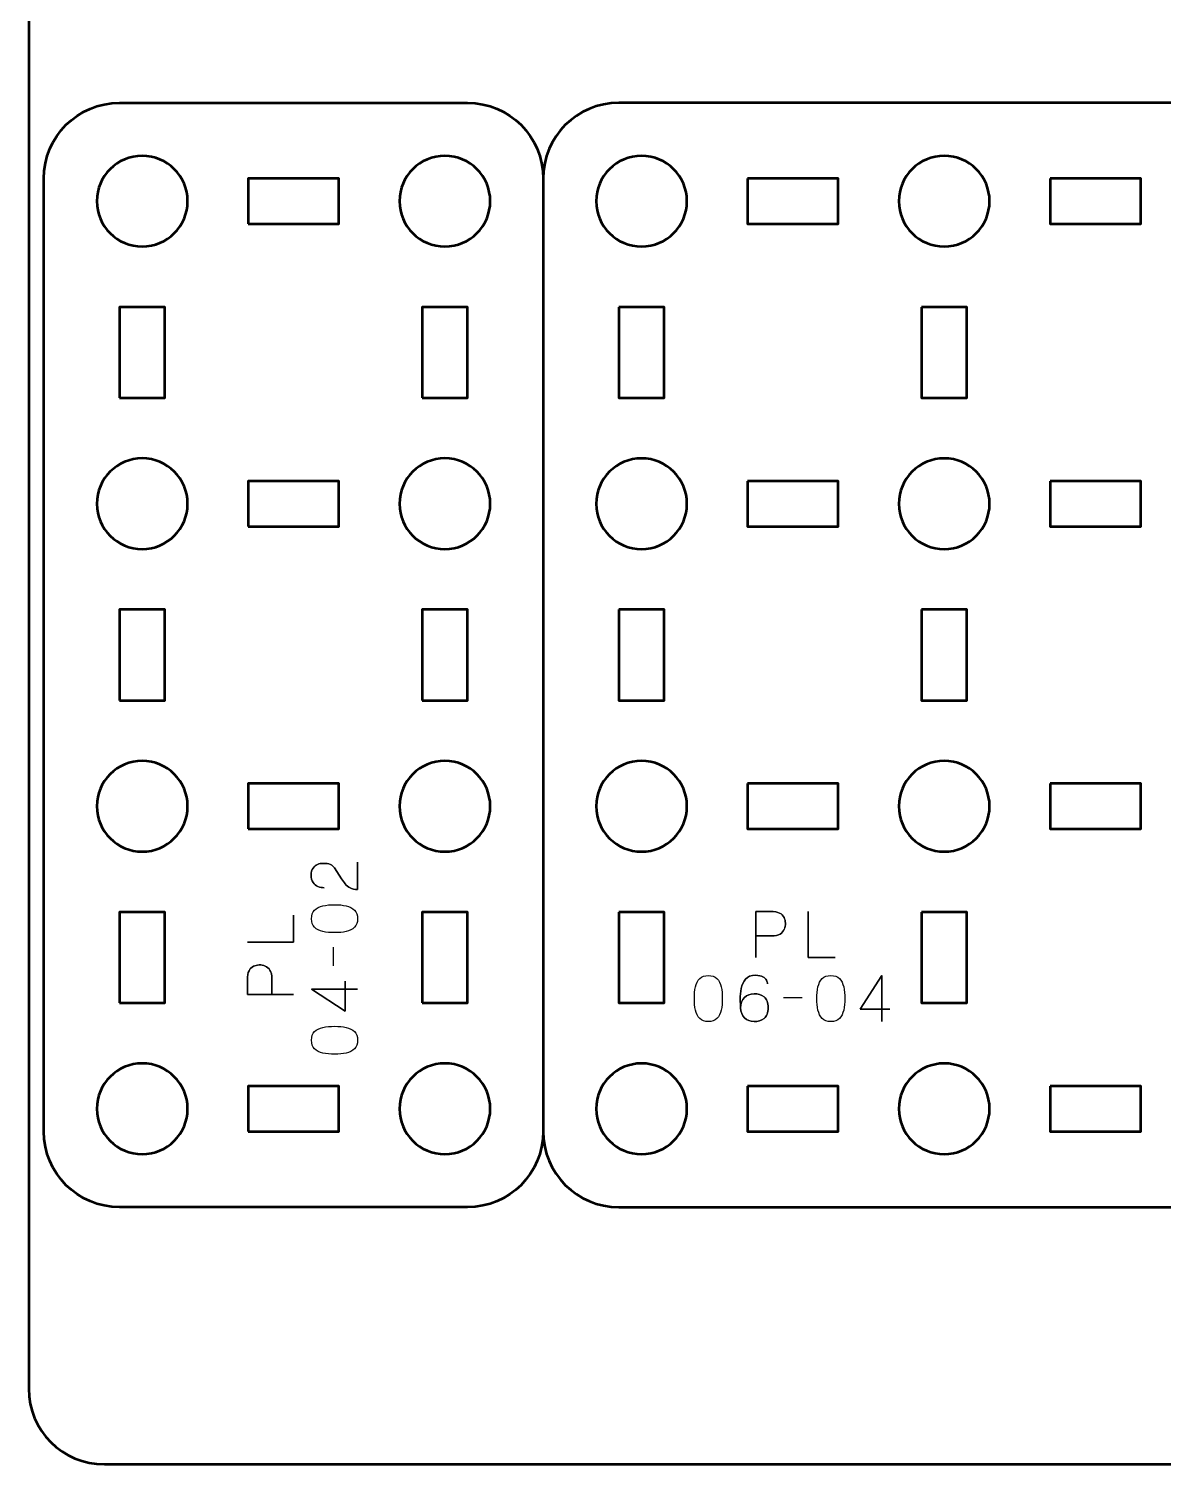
# Model space of a CAD drawing. Header units: centimetres. Extents: x -17.9 to -3.1, y -25.3 to -4.3.
# Drawn here: x -17.9 to -10.4, y -25.35 to -15.86 of the extents above; entities that cross this region are included whole.
import ezdxf

# ---------------------------------------------------------------- set-up
doc = ezdxf.new("R2010")
doc.units = ezdxf.units.CM
doc.header["$MEASUREMENT"] = 0
doc.layers.add('Layer 1', color=7, linetype='Continuous')

msp = doc.modelspace()

# ---------------------------------------------------------------- linework, layer by layer
at = {"layer": 'Layer 1', "color": 22, "lineweight": 53}
msp.add_open_spline([(-17.90003, -24.8499), (-17.90003, -24.8499), (-17.90003, -4.84994), (-17.90003, -4.84994), (-17.90003, -4.84994), (-17.90003, -4.57297), (-17.67694, -4.34998), (-17.39994, -4.34998), (-17.39994, -4.34998), (-17.39994, -4.34998), (-3.60007, -4.34998), (-3.60007, -4.34998), (-3.60007, -4.34998), (-3.32293, -4.34998), (-3.09997, -4.57297), (-3.09997, -4.84994), (-3.09997, -4.84994), (-3.09997, -4.84994), (-3.09997, -24.8499), (-3.09997, -24.8499), (-3.09997, -24.8499), (-3.09997, -25.1269), (-3.32293, -25.34999), (-3.60007, -25.34999), (-3.60007, -25.34999), (-3.60007, -25.34999), (-17.39994, -25.34999), (-17.39994, -25.34999), (-17.39994, -25.34999), (-17.67694, -25.34999), (-17.90003, -25.1269), (-17.90003, -24.8499)], degree=3, knots=[0, 0, 0, 0, 0.125, 0.125, 0.125, 0.125, 0.25, 0.25, 0.25, 0.25, 0.375, 0.375, 0.375, 0.375, 0.5, 0.5, 0.5, 0.5, 0.625, 0.625, 0.625, 0.625, 0.75, 0.75, 0.75, 0.75, 0.875, 0.875, 0.875, 0.875, 1, 1, 1, 1], dxfattribs=at)
at = {"layer": 'Layer 1', "color": 2, "lineweight": 53}
for points, knots in [([(-14.50001, -23.1499), (-14.50001, -23.4269), (-14.72296, -23.64999), (-14.99997, -23.64999), (-14.99997, -23.64999), (-14.99997, -23.64999), (-17.29989, -23.64999), (-17.29989, -23.64999), (-17.29989, -23.64999), (-17.57689, -23.64999), (-17.79999, -23.4269), (-17.79999, -23.1499), (-17.79999, -23.1499), (-17.79999, -23.1499), (-17.79999, -16.84994), (-17.79999, -16.84994), (-17.79999, -16.84994), (-17.79999, -16.57297), (-17.57689, -16.34998), (-17.29989, -16.34998), (-17.29989, -16.34998), (-17.29989, -16.34998), (-14.99997, -16.34998), (-14.99997, -16.34998), (-14.99997, -16.34998), (-14.72296, -16.34998), (-14.50001, -16.57297), (-14.50001, -16.84994)], [0, 0, 0, 0, 0.1428571, 0.1428571, 0.1428571, 0.1428571, 0.2857143, 0.2857143, 0.2857143, 0.2857143, 0.4285714, 0.4285714, 0.4285714, 0.4285714, 0.5714286, 0.5714286, 0.5714286, 0.5714286, 0.7142857, 0.7142857, 0.7142857, 0.7142857, 0.8571429, 0.8571429, 0.8571429, 0.8571429, 1, 1, 1, 1]), ([(-13.99992, -16.34999), (-13.99992, -16.34999), (-3.69995, -16.34999), (-3.69995, -16.34999), (-3.69995, -16.34999), (-3.42296, -16.34999), (-3.2, -16.57308), (-3.2, -16.85008), (-3.2, -16.85008), (-3.2, -16.85008), (-3.2, -23.15005), (-3.2, -23.15005), (-3.2, -23.15005), (-3.2, -23.42702), (-3.42296, -23.65001), (-3.69995, -23.65001), (-3.69995, -23.65001), (-3.69995, -23.65001), (-13.99992, -23.65001), (-13.99992, -23.65001), (-13.99992, -23.65001), (-14.27692, -23.65001), (-14.50002, -23.42702), (-14.50002, -23.15005), (-14.50002, -23.15005), (-14.50002, -23.15005), (-14.50002, -16.85008), (-14.50002, -16.85008), (-14.50002, -16.85008), (-14.50002, -16.57308), (-14.27692, -16.34999), (-13.99992, -16.34999)], [0, 0, 0, 0, 0.125, 0.125, 0.125, 0.125, 0.25, 0.25, 0.25, 0.25, 0.375, 0.375, 0.375, 0.375, 0.5, 0.5, 0.5, 0.5, 0.625, 0.625, 0.625, 0.625, 0.75, 0.75, 0.75, 0.75, 0.875, 0.875, 0.875, 0.875, 1, 1, 1, 1])]:
    msp.add_open_spline(points, degree=3, knots=knots, dxfattribs=at)
at = {"layer": 'Layer 1', "lineweight": 53}
for points in [[(-17.14996, -16.70001), (-16.98419, -16.70001), (-16.84996, -16.83424), (-16.84996, -17.00001), (-16.84996, -17.00001), (-16.84996, -17.16568), (-16.98419, -17.30001), (-17.14996, -17.30001), (-17.14996, -17.30001), (-17.31562, -17.30001), (-17.44996, -17.16568), (-17.44996, -17.00001), (-17.44996, -17.00001), (-17.44996, -16.83424), (-17.31562, -16.70001), (-17.14996, -16.70001)], [(-15.1499, -16.70001), (-14.98427, -16.70001), (-14.84989, -16.83424), (-14.84989, -17.00001), (-14.84989, -17.00001), (-14.84989, -17.16568), (-14.98427, -17.30001), (-15.1499, -17.30001), (-15.1499, -17.30001), (-15.31567, -17.30001), (-15.4499, -17.16568), (-15.4499, -17.00001), (-15.4499, -17.00001), (-15.4499, -16.83424), (-15.31567, -16.70001), (-15.1499, -16.70001)], [(-13.54999, -17.00002), (-13.54999, -17.16579), (-13.68422, -17.30002), (-13.84999, -17.30002), (-13.84999, -17.30002), (-14.01565, -17.30002), (-14.14999, -17.16579), (-14.14999, -17.00002), (-14.14999, -17.00002), (-14.14999, -16.83435), (-14.01565, -16.70001), (-13.84999, -16.70001), (-13.84999, -16.70001), (-13.68422, -16.70001), (-13.54999, -16.83435), (-13.54999, -17.00002)], [(-11.54991, -17.00002), (-11.54991, -17.16579), (-11.68429, -17.30002), (-11.84992, -17.30002), (-11.84992, -17.30002), (-12.01569, -17.30002), (-12.14992, -17.16579), (-12.14992, -17.00002), (-12.14992, -17.00002), (-12.14992, -16.83435), (-12.01569, -16.70001), (-11.84992, -16.70001), (-11.84992, -16.70001), (-11.68429, -16.70001), (-11.54991, -16.83435), (-11.54991, -17.00002)], [(-16.44994, -17.14994), (-16.44994, -17.14994), (-16.44994, -16.84994), (-16.44994, -16.84994), (-16.44994, -16.84994), (-16.44994, -16.84994), (-15.84995, -16.84994), (-15.84995, -16.84994), (-15.84995, -16.84994), (-15.84995, -16.84994), (-15.84995, -17.14994), (-15.84995, -17.14994), (-15.84995, -17.14994), (-15.84995, -17.14994), (-16.44994, -17.14994), (-16.44994, -17.14994)], [(-13.14997, -16.85008), (-13.14997, -16.85008), (-12.54997, -16.85008), (-12.54997, -16.85008), (-12.54997, -16.85008), (-12.54997, -16.85008), (-12.54997, -17.15009), (-12.54997, -17.15009), (-12.54997, -17.15009), (-12.54997, -17.15009), (-13.14997, -17.15009), (-13.14997, -17.15009), (-13.14997, -17.15009), (-13.14997, -17.15009), (-13.14997, -16.85008), (-13.14997, -16.85008)], [(-11.15001, -16.85008), (-11.15001, -16.85008), (-10.55001, -16.85008), (-10.55001, -16.85008), (-10.55001, -16.85008), (-10.55001, -16.85008), (-10.55001, -17.15009), (-10.55001, -17.15009), (-10.55001, -17.15009), (-10.55001, -17.15009), (-11.15001, -17.15009), (-11.15001, -17.15009), (-11.15001, -17.15009), (-11.15001, -17.15009), (-11.15001, -16.85008), (-11.15001, -16.85008)], [(-17.29989, -18.29993), (-17.29989, -18.29993), (-17.29989, -17.69992), (-17.29989, -17.69992), (-17.29989, -17.69992), (-17.29989, -17.69992), (-16.99989, -17.69992), (-16.99989, -17.69992), (-16.99989, -17.69992), (-16.99989, -17.69992), (-16.99989, -18.29993), (-16.99989, -18.29993), (-16.99989, -18.29993), (-16.99989, -18.29993), (-17.29989, -18.29993), (-17.29989, -18.29993)], [(-15.29997, -18.29993), (-15.29997, -18.29993), (-15.29997, -17.69992), (-15.29997, -17.69992), (-15.29997, -17.69992), (-15.29997, -17.69992), (-14.99997, -17.69992), (-14.99997, -17.69992), (-14.99997, -17.69992), (-14.99997, -17.69992), (-14.99997, -18.29993), (-14.99997, -18.29993), (-14.99997, -18.29993), (-14.99997, -18.29993), (-15.29997, -18.29993), (-15.29997, -18.29993)], [(-13.99992, -17.70003), (-13.99992, -17.70003), (-13.69992, -17.70003), (-13.69992, -17.70003), (-13.69992, -17.70003), (-13.69992, -17.70003), (-13.69992, -18.30004), (-13.69992, -18.30004), (-13.69992, -18.30004), (-13.69992, -18.30004), (-13.99992, -18.30004), (-13.99992, -18.30004), (-13.99992, -18.30004), (-13.99992, -18.30004), (-13.99992, -17.70003), (-13.99992, -17.70003)], [(-11.99999, -17.70003), (-11.99999, -17.70003), (-11.69999, -17.70003), (-11.69999, -17.70003), (-11.69999, -17.70003), (-11.69999, -17.70003), (-11.69999, -18.30004), (-11.69999, -18.30004), (-11.69999, -18.30004), (-11.69999, -18.30004), (-11.99999, -18.30004), (-11.99999, -18.30004), (-11.99999, -18.30004), (-11.99999, -18.30004), (-11.99999, -17.70003), (-11.99999, -17.70003)], [(-17.14996, -18.69998), (-16.98419, -18.69998), (-16.84996, -18.8343), (-16.84996, -18.99997), (-16.84996, -18.99997), (-16.84996, -19.1656), (-16.98419, -19.29997), (-17.14996, -19.29997), (-17.14996, -19.29997), (-17.31562, -19.29997), (-17.44996, -19.1656), (-17.44996, -18.99997), (-17.44996, -18.99997), (-17.44996, -18.8343), (-17.31562, -18.69998), (-17.14996, -18.69998)], [(-15.1499, -18.69998), (-14.98427, -18.69998), (-14.84989, -18.8343), (-14.84989, -18.99997), (-14.84989, -18.99997), (-14.84989, -19.1656), (-14.98427, -19.29997), (-15.1499, -19.29997), (-15.1499, -19.29997), (-15.31567, -19.29997), (-15.4499, -19.1656), (-15.4499, -18.99997), (-15.4499, -18.99997), (-15.4499, -18.8343), (-15.31567, -18.69998), (-15.1499, -18.69998)], [(-13.54999, -19.00009), (-13.54999, -19.16572), (-13.68422, -19.30009), (-13.84999, -19.30009), (-13.84999, -19.30009), (-14.01565, -19.30009), (-14.14999, -19.16572), (-14.14999, -19.00009), (-14.14999, -19.00009), (-14.14999, -18.83432), (-14.01565, -18.70009), (-13.84999, -18.70009), (-13.84999, -18.70009), (-13.68422, -18.70009), (-13.54999, -18.83432), (-13.54999, -19.00009)], [(-11.54991, -19.00009), (-11.54991, -19.16572), (-11.68429, -19.30009), (-11.84992, -19.30009), (-11.84992, -19.30009), (-12.01569, -19.30009), (-12.14992, -19.16572), (-12.14992, -19.00009), (-12.14992, -19.00009), (-12.14992, -18.83432), (-12.01569, -18.70009), (-11.84992, -18.70009), (-11.84992, -18.70009), (-11.68429, -18.70009), (-11.54991, -18.83432), (-11.54991, -19.00009)], [(-16.44994, -19.15004), (-16.44994, -19.15004), (-16.44994, -18.85004), (-16.44994, -18.85004), (-16.44994, -18.85004), (-16.44994, -18.85004), (-15.84995, -18.85004), (-15.84995, -18.85004), (-15.84995, -18.85004), (-15.84995, -18.85004), (-15.84995, -19.15004), (-15.84995, -19.15004), (-15.84995, -19.15004), (-15.84995, -19.15004), (-16.44994, -19.15004), (-16.44994, -19.15004)], [(-13.14997, -18.85002), (-13.14997, -18.85002), (-12.54997, -18.85002), (-12.54997, -18.85002), (-12.54997, -18.85002), (-12.54997, -18.85002), (-12.54997, -19.15002), (-12.54997, -19.15002), (-12.54997, -19.15002), (-12.54997, -19.15002), (-13.14997, -19.15002), (-13.14997, -19.15002), (-13.14997, -19.15002), (-13.14997, -19.15002), (-13.14997, -18.85002), (-13.14997, -18.85002)], [(-11.15001, -18.85002), (-11.15001, -18.85002), (-10.55001, -18.85002), (-10.55001, -18.85002), (-10.55001, -18.85002), (-10.55001, -18.85002), (-10.55001, -19.15002), (-10.55001, -19.15002), (-10.55001, -19.15002), (-10.55001, -19.15002), (-11.15001, -19.15002), (-11.15001, -19.15002), (-11.15001, -19.15002), (-11.15001, -19.15002), (-11.15001, -18.85002), (-11.15001, -18.85002)], [(-17.29989, -20.29999), (-17.29989, -20.29999), (-17.29989, -19.69999), (-17.29989, -19.69999), (-17.29989, -19.69999), (-17.29989, -19.69999), (-16.99989, -19.69999), (-16.99989, -19.69999), (-16.99989, -19.69999), (-16.99989, -19.69999), (-16.99989, -20.29999), (-16.99989, -20.29999), (-16.99989, -20.29999), (-16.99989, -20.29999), (-17.29989, -20.29999), (-17.29989, -20.29999)], [(-15.29997, -20.29999), (-15.29997, -20.29999), (-15.29997, -19.69999), (-15.29997, -19.69999), (-15.29997, -19.69999), (-15.29997, -19.69999), (-14.99997, -19.69999), (-14.99997, -19.69999), (-14.99997, -19.69999), (-14.99997, -19.69999), (-14.99997, -20.29999), (-14.99997, -20.29999), (-14.99997, -20.29999), (-14.99997, -20.29999), (-15.29997, -20.29999), (-15.29997, -20.29999)], [(-13.99992, -19.7), (-13.99992, -19.7), (-13.69992, -19.7), (-13.69992, -19.7), (-13.69992, -19.7), (-13.69992, -19.7), (-13.69992, -20.29999), (-13.69992, -20.29999), (-13.69992, -20.29999), (-13.69992, -20.29999), (-13.99992, -20.29999), (-13.99992, -20.29999), (-13.99992, -20.29999), (-13.99992, -20.29999), (-13.99992, -19.7), (-13.99992, -19.7)], [(-11.99999, -19.7), (-11.99999, -19.7), (-11.69999, -19.7), (-11.69999, -19.7), (-11.69999, -19.7), (-11.69999, -19.7), (-11.69999, -20.29999), (-11.69999, -20.29999), (-11.69999, -20.29999), (-11.69999, -20.29999), (-11.99999, -20.29999), (-11.99999, -20.29999), (-11.99999, -20.29999), (-11.99999, -20.29999), (-11.99999, -19.7), (-11.99999, -19.7)], [(-17.14996, -20.6999), (-16.98419, -20.6999), (-16.84996, -20.83427), (-16.84996, -20.9999), (-16.84996, -20.9999), (-16.84996, -21.16567), (-16.98419, -21.2999), (-17.14996, -21.2999), (-17.14996, -21.2999), (-17.31562, -21.2999), (-17.44996, -21.16567), (-17.44996, -20.9999), (-17.44996, -20.9999), (-17.44996, -20.83427), (-17.31562, -20.6999), (-17.14996, -20.6999)], [(-15.1499, -20.6999), (-14.98427, -20.6999), (-14.84989, -20.83427), (-14.84989, -20.9999), (-14.84989, -20.9999), (-14.84989, -21.16567), (-14.98427, -21.2999), (-15.1499, -21.2999), (-15.1499, -21.2999), (-15.31567, -21.2999), (-15.4499, -21.16567), (-15.4499, -20.9999), (-15.4499, -20.9999), (-15.4499, -20.83427), (-15.31567, -20.6999), (-15.1499, -20.6999)], [(-13.54999, -21.00001), (-13.54999, -21.16568), (-13.68422, -21.30001), (-13.84999, -21.30001), (-13.84999, -21.30001), (-14.01565, -21.30001), (-14.14999, -21.16568), (-14.14999, -21.00001), (-14.14999, -21.00001), (-14.14999, -20.83438), (-14.01565, -20.70001), (-13.84999, -20.70001), (-13.84999, -20.70001), (-13.68422, -20.70001), (-13.54999, -20.83438), (-13.54999, -21.00001)], [(-11.54991, -21.00001), (-11.54991, -21.16568), (-11.68429, -21.30001), (-11.84992, -21.30001), (-11.84992, -21.30001), (-12.01569, -21.30001), (-12.14992, -21.16568), (-12.14992, -21.00001), (-12.14992, -21.00001), (-12.14992, -20.83438), (-12.01569, -20.70001), (-11.84992, -20.70001), (-11.84992, -20.70001), (-11.68429, -20.70001), (-11.54991, -20.83438), (-11.54991, -21.00001)], [(-16.44994, -21.14997), (-16.44994, -21.14997), (-16.44994, -20.84997), (-16.44994, -20.84997), (-16.44994, -20.84997), (-16.44994, -20.84997), (-15.84995, -20.84997), (-15.84995, -20.84997), (-15.84995, -20.84997), (-15.84995, -20.84997), (-15.84995, -21.14997), (-15.84995, -21.14997), (-15.84995, -21.14997), (-15.84995, -21.14997), (-16.44994, -21.14997), (-16.44994, -21.14997)], [(-13.14997, -20.84994), (-13.14997, -20.84994), (-12.54997, -20.84994), (-12.54997, -20.84994), (-12.54997, -20.84994), (-12.54997, -20.84994), (-12.54997, -21.14994), (-12.54997, -21.14994), (-12.54997, -21.14994), (-12.54997, -21.14994), (-13.14997, -21.14994), (-13.14997, -21.14994), (-13.14997, -21.14994), (-13.14997, -21.14994), (-13.14997, -20.84994), (-13.14997, -20.84994)], [(-11.15001, -20.84994), (-11.15001, -20.84994), (-10.55001, -20.84994), (-10.55001, -20.84994), (-10.55001, -20.84994), (-10.55001, -20.84994), (-10.55001, -21.14994), (-10.55001, -21.14994), (-10.55001, -21.14994), (-10.55001, -21.14994), (-11.15001, -21.14994), (-11.15001, -21.14994), (-11.15001, -21.14994), (-11.15001, -21.14994), (-11.15001, -20.84994), (-11.15001, -20.84994)], [(-17.29989, -22.29995), (-17.29989, -22.29995), (-17.29989, -21.69995), (-17.29989, -21.69995), (-17.29989, -21.69995), (-17.29989, -21.69995), (-16.99989, -21.69995), (-16.99989, -21.69995), (-16.99989, -21.69995), (-16.99989, -21.69995), (-16.99989, -22.29995), (-16.99989, -22.29995), (-16.99989, -22.29995), (-16.99989, -22.29995), (-17.29989, -22.29995), (-17.29989, -22.29995)], [(-15.29997, -22.29995), (-15.29997, -22.29995), (-15.29997, -21.69995), (-15.29997, -21.69995), (-15.29997, -21.69995), (-15.29997, -21.69995), (-14.99997, -21.69995), (-14.99997, -21.69995), (-14.99997, -21.69995), (-14.99997, -21.69995), (-14.99997, -22.29995), (-14.99997, -22.29995), (-14.99997, -22.29995), (-14.99997, -22.29995), (-15.29997, -22.29995), (-15.29997, -22.29995)], [(-13.99992, -21.70006), (-13.99992, -21.70006), (-13.69992, -21.70006), (-13.69992, -21.70006), (-13.69992, -21.70006), (-13.69992, -21.70006), (-13.69992, -22.30007), (-13.69992, -22.30007), (-13.69992, -22.30007), (-13.69992, -22.30007), (-13.99992, -22.30007), (-13.99992, -22.30007), (-13.99992, -22.30007), (-13.99992, -22.30007), (-13.99992, -21.70006), (-13.99992, -21.70006)], [(-11.99999, -21.70006), (-11.99999, -21.70006), (-11.69999, -21.70006), (-11.69999, -21.70006), (-11.69999, -21.70006), (-11.69999, -21.70006), (-11.69999, -22.30007), (-11.69999, -22.30007), (-11.69999, -22.30007), (-11.69999, -22.30007), (-11.99999, -22.30007), (-11.99999, -22.30007), (-11.99999, -22.30007), (-11.99999, -22.30007), (-11.99999, -21.70006), (-11.99999, -21.70006)], [(-17.14996, -22.69996), (-16.98419, -22.69996), (-16.84996, -22.83419), (-16.84996, -22.99997), (-16.84996, -22.99997), (-16.84996, -23.16563), (-16.98419, -23.29997), (-17.14996, -23.29997), (-17.14996, -23.29997), (-17.31562, -23.29997), (-17.44996, -23.16563), (-17.44996, -22.99997), (-17.44996, -22.99997), (-17.44996, -22.83419), (-17.31562, -22.69996), (-17.14996, -22.69996)], [(-15.1499, -22.69996), (-14.98427, -22.69996), (-14.84989, -22.83419), (-14.84989, -22.99997), (-14.84989, -22.99997), (-14.84989, -23.16563), (-14.98427, -23.29997), (-15.1499, -23.29997), (-15.1499, -23.29997), (-15.31567, -23.29997), (-15.4499, -23.16563), (-15.4499, -22.99997), (-15.4499, -22.99997), (-15.4499, -22.83419), (-15.31567, -22.69996), (-15.1499, -22.69996)], [(-13.54999, -22.99998), (-13.54999, -23.16575), (-13.68422, -23.29998), (-13.84999, -23.29998), (-13.84999, -23.29998), (-14.01565, -23.29998), (-14.14999, -23.16575), (-14.14999, -22.99998), (-14.14999, -22.99998), (-14.14999, -22.83431), (-14.01565, -22.69998), (-13.84999, -22.69998), (-13.84999, -22.69998), (-13.68422, -22.69998), (-13.54999, -22.83431), (-13.54999, -22.99998)], [(-11.54991, -22.99998), (-11.54991, -23.16575), (-11.68429, -23.29998), (-11.84992, -23.29998), (-11.84992, -23.29998), (-12.01569, -23.29998), (-12.14992, -23.16575), (-12.14992, -22.99998), (-12.14992, -22.99998), (-12.14992, -22.83431), (-12.01569, -22.69998), (-11.84992, -22.69998), (-11.84992, -22.69998), (-11.68429, -22.69998), (-11.54991, -22.83431), (-11.54991, -22.99998)], [(-16.44994, -23.1499), (-16.44994, -23.1499), (-16.44994, -22.84989), (-16.44994, -22.84989), (-16.44994, -22.84989), (-16.44994, -22.84989), (-15.84995, -22.84989), (-15.84995, -22.84989), (-15.84995, -22.84989), (-15.84995, -22.84989), (-15.84995, -23.1499), (-15.84995, -23.1499), (-15.84995, -23.1499), (-15.84995, -23.1499), (-16.44994, -23.1499), (-16.44994, -23.1499)], [(-13.14997, -22.85005), (-13.14997, -22.85005), (-12.54997, -22.85005), (-12.54997, -22.85005), (-12.54997, -22.85005), (-12.54997, -22.85005), (-12.54997, -23.15005), (-12.54997, -23.15005), (-12.54997, -23.15005), (-12.54997, -23.15005), (-13.14997, -23.15005), (-13.14997, -23.15005), (-13.14997, -23.15005), (-13.14997, -23.15005), (-13.14997, -22.85005), (-13.14997, -22.85005)], [(-11.15001, -22.85005), (-11.15001, -22.85005), (-10.55001, -22.85005), (-10.55001, -22.85005), (-10.55001, -22.85005), (-10.55001, -22.85005), (-10.55001, -23.15005), (-10.55001, -23.15005), (-10.55001, -23.15005), (-10.55001, -23.15005), (-11.15001, -23.15005), (-11.15001, -23.15005), (-11.15001, -23.15005), (-11.15001, -23.15005), (-11.15001, -22.85005), (-11.15001, -22.85005)]]:
    msp.add_open_spline(points, degree=3, knots=[0, 0, 0, 0, 0.25, 0.25, 0.25, 0.25, 0.5, 0.5, 0.5, 0.5, 0.75, 0.75, 0.75, 0.75, 1, 1, 1, 1], dxfattribs=at)
at = {"layer": 'Layer 1', "color": 40, "lineweight": 30}
for points, knots in [([(-15.72662, -21.36866), (-15.72662, -21.36866), (-15.72662, -21.55031), (-15.72662, -21.55031), (-15.72662, -21.55031), (-15.74687, -21.54974), (-15.76327, -21.546), (-15.77608, -21.53926), (-15.77608, -21.53926), (-15.78874, -21.53267), (-15.79936, -21.52409), (-15.8079, -21.51365), (-15.8079, -21.51365), (-15.81619, -21.50332), (-15.8243, -21.49199), (-15.83203, -21.47961), (-15.83203, -21.47961), (-15.83203, -21.47961), (-15.88025, -21.40725), (-15.88025, -21.40725), (-15.88025, -21.40725), (-15.89073, -21.39293), (-15.90301, -21.38425), (-15.91676, -21.38122), (-15.91676, -21.38122), (-15.93056, -21.37833), (-15.9446, -21.37706), (-15.9591, -21.37762), (-15.9591, -21.37762), (-15.96887, -21.37748), (-15.97963, -21.37984), (-15.99134, -21.3845), (-15.99134, -21.3845), (-16.00277, -21.38933), (-16.01268, -21.39734), (-16.02122, -21.40863), (-16.02122, -21.40863), (-16.02951, -21.42006), (-16.03392, -21.43565), (-16.03431, -21.45548), (-16.03431, -21.45548), (-16.03392, -21.47559), (-16.02951, -21.49185), (-16.02108, -21.50399), (-16.02108, -21.50399), (-16.01254, -21.51626), (-16.00168, -21.52508), (-15.98855, -21.53044), (-15.98855, -21.53044), (-15.97522, -21.53595), (-15.96143, -21.53859), (-15.94724, -21.53845), (-15.94724, -21.53845), (-15.96143, -21.53859), (-15.97522, -21.53595), (-15.98855, -21.53044), (-15.98855, -21.53044), (-16.00168, -21.52508), (-16.01254, -21.51626), (-16.02108, -21.50399), (-16.02108, -21.50399), (-16.02951, -21.49185), (-16.03392, -21.47559), (-16.03431, -21.45548), (-16.03431, -21.45548), (-16.03392, -21.43565), (-16.02951, -21.42006), (-16.02122, -21.40863), (-16.02122, -21.40863), (-16.01268, -21.39734), (-16.00277, -21.38933), (-15.99134, -21.3845), (-15.99134, -21.3845), (-15.97963, -21.37984), (-15.96887, -21.37748), (-15.9591, -21.37762), (-15.9591, -21.37762), (-15.9446, -21.37706), (-15.93056, -21.37833), (-15.91676, -21.38122), (-15.91676, -21.38122), (-15.90301, -21.38425), (-15.89073, -21.39293), (-15.88025, -21.40725), (-15.88025, -21.40725), (-15.88025, -21.40725), (-15.83203, -21.47961), (-15.83203, -21.47961), (-15.83203, -21.47961), (-15.8243, -21.49199), (-15.81619, -21.50332), (-15.8079, -21.51365), (-15.8079, -21.51365), (-15.79936, -21.52409), (-15.78874, -21.53267), (-15.77608, -21.53926), (-15.77608, -21.53926), (-15.76327, -21.546), (-15.74687, -21.54974), (-15.72662, -21.55031), (-15.72662, -21.55031), (-15.72662, -21.55031), (-15.72662, -21.36866), (-15.72662, -21.36866)], [0, 0, 0, 0, 0.0384615, 0.0384615, 0.0384615, 0.0384615, 0.0769231, 0.0769231, 0.0769231, 0.0769231, 0.1153846, 0.1153846, 0.1153846, 0.1153846, 0.1538462, 0.1538462, 0.1538462, 0.1538462, 0.1923077, 0.1923077, 0.1923077, 0.1923077, 0.2307692, 0.2307692, 0.2307692, 0.2307692, 0.2692308, 0.2692308, 0.2692308, 0.2692308, 0.3076923, 0.3076923, 0.3076923, 0.3076923, 0.3461538, 0.3461538, 0.3461538, 0.3461538, 0.3846154, 0.3846154, 0.3846154, 0.3846154, 0.4230769, 0.4230769, 0.4230769, 0.4230769, 0.4615385, 0.4615385, 0.4615385, 0.4615385, 0.5, 0.5, 0.5, 0.5, 0.5384615, 0.5384615, 0.5384615, 0.5384615, 0.5769231, 0.5769231, 0.5769231, 0.5769231, 0.6153846, 0.6153846, 0.6153846, 0.6153846, 0.6538462, 0.6538462, 0.6538462, 0.6538462, 0.6923077, 0.6923077, 0.6923077, 0.6923077, 0.7307692, 0.7307692, 0.7307692, 0.7307692, 0.7692308, 0.7692308, 0.7692308, 0.7692308, 0.8076923, 0.8076923, 0.8076923, 0.8076923, 0.8461538, 0.8461538, 0.8461538, 0.8461538, 0.8846154, 0.8846154, 0.8846154, 0.8846154, 0.9230769, 0.9230769, 0.9230769, 0.9230769, 0.9615385, 0.9615385, 0.9615385, 0.9615385, 1, 1, 1, 1]), ([(-16.14995, -21.71992), (-16.14995, -21.71992), (-16.14995, -21.89811), (-16.14995, -21.89811), (-16.14995, -21.89811), (-16.14995, -21.89811), (-16.45516, -21.89811), (-16.45516, -21.89811), (-16.45516, -21.89811), (-16.45516, -21.89811), (-16.14995, -21.89811), (-16.14995, -21.89811), (-16.14995, -21.89811), (-16.14995, -21.89811), (-16.14995, -21.71992), (-16.14995, -21.71992)], [0, 0, 0, 0, 0.25, 0.25, 0.25, 0.25, 0.5, 0.5, 0.5, 0.5, 0.75, 0.75, 0.75, 0.75, 1, 1, 1, 1]), ([(-15.72662, -21.74335), (-15.72686, -21.71883), (-15.73378, -21.69981), (-15.74729, -21.6863), (-15.74729, -21.6863), (-15.76077, -21.67293), (-15.77897, -21.66358), (-15.80197, -21.65833), (-15.80197, -21.65833), (-15.82487, -21.65325), (-15.85048, -21.65074), (-15.87902, -21.65102), (-15.87902, -21.65102), (-15.90713, -21.65074), (-15.93275, -21.65325), (-15.95578, -21.65833), (-15.95578, -21.65833), (-15.9785, -21.66358), (-15.9967, -21.67293), (-16.0105, -21.6863), (-16.0105, -21.6863), (-16.02397, -21.69981), (-16.03103, -21.71883), (-16.03142, -21.74335), (-16.03142, -21.74335), (-16.03103, -21.768), (-16.02397, -21.78705), (-16.0105, -21.80039), (-16.0105, -21.80039), (-15.9967, -21.8139), (-15.9785, -21.82314), (-15.95578, -21.82822), (-15.95578, -21.82822), (-15.93275, -21.83348), (-15.90713, -21.83595), (-15.87902, -21.83556), (-15.87902, -21.83556), (-15.85048, -21.83595), (-15.82487, -21.83348), (-15.80197, -21.82822), (-15.80197, -21.82822), (-15.77897, -21.82314), (-15.76077, -21.8139), (-15.74729, -21.80039), (-15.74729, -21.80039), (-15.73378, -21.78705), (-15.72686, -21.768), (-15.72662, -21.74335)], [0, 0, 0, 0, 0.0833333, 0.0833333, 0.0833333, 0.0833333, 0.1666667, 0.1666667, 0.1666667, 0.1666667, 0.25, 0.25, 0.25, 0.25, 0.3333333, 0.3333333, 0.3333333, 0.3333333, 0.4166667, 0.4166667, 0.4166667, 0.4166667, 0.5, 0.5, 0.5, 0.5, 0.5833333, 0.5833333, 0.5833333, 0.5833333, 0.6666667, 0.6666667, 0.6666667, 0.6666667, 0.75, 0.75, 0.75, 0.75, 0.8333333, 0.8333333, 0.8333333, 0.8333333, 0.9166667, 0.9166667, 0.9166667, 0.9166667, 1, 1, 1, 1]), ([(-15.72662, -21.74335), (-15.72686, -21.71883), (-15.73378, -21.69981), (-15.74729, -21.6863), (-15.74729, -21.6863), (-15.76077, -21.67293), (-15.77897, -21.66358), (-15.80197, -21.65833), (-15.80197, -21.65833), (-15.82487, -21.65325), (-15.85048, -21.65074), (-15.87902, -21.65102), (-15.87902, -21.65102), (-15.90713, -21.65074), (-15.93275, -21.65325), (-15.95578, -21.65833), (-15.95578, -21.65833), (-15.9785, -21.66358), (-15.9967, -21.67293), (-16.0105, -21.6863), (-16.0105, -21.6863), (-16.02397, -21.69981), (-16.03103, -21.71883), (-16.03142, -21.74335), (-16.03142, -21.74335), (-16.03103, -21.768), (-16.02397, -21.78705), (-16.0105, -21.80039), (-16.0105, -21.80039), (-15.9967, -21.8139), (-15.9785, -21.82314), (-15.95578, -21.82822), (-15.95578, -21.82822), (-15.93275, -21.83348), (-15.90713, -21.83595), (-15.87902, -21.83556), (-15.87902, -21.83556), (-15.85048, -21.83595), (-15.82487, -21.83348), (-15.80197, -21.82822), (-15.80197, -21.82822), (-15.77897, -21.82314), (-15.76077, -21.8139), (-15.74729, -21.80039), (-15.74729, -21.80039), (-15.73378, -21.78705), (-15.72686, -21.768), (-15.72662, -21.74335)], [0, 0, 0, 0, 0.0833333, 0.0833333, 0.0833333, 0.0833333, 0.1666667, 0.1666667, 0.1666667, 0.1666667, 0.25, 0.25, 0.25, 0.25, 0.3333333, 0.3333333, 0.3333333, 0.3333333, 0.4166667, 0.4166667, 0.4166667, 0.4166667, 0.5, 0.5, 0.5, 0.5, 0.5833333, 0.5833333, 0.5833333, 0.5833333, 0.6666667, 0.6666667, 0.6666667, 0.6666667, 0.75, 0.75, 0.75, 0.75, 0.8333333, 0.8333333, 0.8333333, 0.8333333, 0.9166667, 0.9166667, 0.9166667, 0.9166667, 1, 1, 1, 1]), ([(-13.09455, -22.00007), (-13.09455, -22.00007), (-13.09455, -21.69484), (-13.09455, -21.69484), (-13.09455, -21.69484), (-13.09455, -21.69484), (-12.99726, -21.69484), (-12.99726, -21.69484), (-12.99726, -21.69484), (-12.97164, -21.69512), (-12.95164, -21.69883), (-12.93746, -21.70599), (-12.93746, -21.70599), (-12.92356, -21.71329), (-12.91375, -21.72282), (-12.90811, -21.73467), (-12.90811, -21.73467), (-12.90261, -21.74652), (-12.89957, -21.75933), (-12.89901, -21.77309), (-12.89901, -21.77309), (-12.89834, -21.78716), (-12.90066, -21.80053), (-12.90617, -21.8132), (-12.90617, -21.8132), (-12.91171, -21.8259), (-12.9212, -21.83634), (-12.93443, -21.84449), (-12.93443, -21.84449), (-12.94794, -21.8526), (-12.96614, -21.85677), (-12.98928, -21.85701), (-12.98928, -21.85701), (-12.98928, -21.85701), (-13.09455, -21.85701), (-13.09455, -21.85701), (-13.09455, -21.85701), (-13.09455, -21.85701), (-12.98928, -21.85701), (-12.98928, -21.85701), (-12.98928, -21.85701), (-12.96653, -21.85677), (-12.9485, -21.8526), (-12.93499, -21.84449), (-12.93499, -21.84449), (-12.92162, -21.83634), (-12.9121, -21.8259), (-12.90645, -21.8132), (-12.90645, -21.8132), (-12.90095, -21.80053), (-12.89848, -21.78716), (-12.89901, -21.77309), (-12.89901, -21.77309), (-12.89957, -21.75933), (-12.90261, -21.74652), (-12.90825, -21.73467), (-12.90825, -21.73467), (-12.91404, -21.72282), (-12.92395, -21.71329), (-12.93788, -21.70599), (-12.93788, -21.70599), (-12.95206, -21.69883), (-12.97193, -21.69512), (-12.99726, -21.69484), (-12.99726, -21.69484), (-12.99726, -21.69484), (-13.09455, -21.69484), (-13.09455, -21.69484), (-13.09455, -21.69484), (-13.09455, -21.69484), (-13.09455, -22.00007), (-13.09455, -22.00007)], [0, 0, 0, 0, 0.0555556, 0.0555556, 0.0555556, 0.0555556, 0.1111111, 0.1111111, 0.1111111, 0.1111111, 0.1666667, 0.1666667, 0.1666667, 0.1666667, 0.2222222, 0.2222222, 0.2222222, 0.2222222, 0.2777778, 0.2777778, 0.2777778, 0.2777778, 0.3333333, 0.3333333, 0.3333333, 0.3333333, 0.3888889, 0.3888889, 0.3888889, 0.3888889, 0.4444444, 0.4444444, 0.4444444, 0.4444444, 0.5, 0.5, 0.5, 0.5, 0.5555556, 0.5555556, 0.5555556, 0.5555556, 0.6111111, 0.6111111, 0.6111111, 0.6111111, 0.6666667, 0.6666667, 0.6666667, 0.6666667, 0.7222222, 0.7222222, 0.7222222, 0.7222222, 0.7777778, 0.7777778, 0.7777778, 0.7777778, 0.8333333, 0.8333333, 0.8333333, 0.8333333, 0.8888889, 0.8888889, 0.8888889, 0.8888889, 0.9444444, 0.9444444, 0.9444444, 0.9444444, 1, 1, 1, 1]), ([(-12.56994, -22.00007), (-12.56994, -22.00007), (-12.74812, -22.00007), (-12.74812, -22.00007), (-12.74812, -22.00007), (-12.74812, -22.00007), (-12.74812, -21.69484), (-12.74812, -21.69484), (-12.74812, -21.69484), (-12.74812, -21.69484), (-12.74812, -22.00007), (-12.74812, -22.00007), (-12.74812, -22.00007), (-12.74812, -22.00007), (-12.56994, -22.00007), (-12.56994, -22.00007)], [0, 0, 0, 0, 0.25, 0.25, 0.25, 0.25, 0.5, 0.5, 0.5, 0.5, 0.75, 0.75, 0.75, 0.75, 1, 1, 1, 1]), ([(-16.14995, -22.24453), (-16.14995, -22.24453), (-16.45516, -22.24453), (-16.45516, -22.24453), (-16.45516, -22.24453), (-16.45516, -22.24453), (-16.45516, -22.14723), (-16.45516, -22.14723), (-16.45516, -22.14723), (-16.45488, -22.12162), (-16.45118, -22.10162), (-16.44402, -22.08743), (-16.44402, -22.08743), (-16.43671, -22.07354), (-16.42719, -22.06373), (-16.41534, -22.05808), (-16.41534, -22.05808), (-16.40348, -22.05258), (-16.39068, -22.04955), (-16.37688, -22.04898), (-16.37688, -22.04898), (-16.36284, -22.04831), (-16.34947, -22.05064), (-16.33681, -22.05614), (-16.33681, -22.05614), (-16.32411, -22.06168), (-16.31363, -22.07117), (-16.30552, -22.0844), (-16.30552, -22.0844), (-16.29737, -22.09791), (-16.29324, -22.11612), (-16.29296, -22.13926), (-16.29296, -22.13926), (-16.29296, -22.13926), (-16.29296, -22.24453), (-16.29296, -22.24453), (-16.29296, -22.24453), (-16.29296, -22.24453), (-16.29296, -22.13926), (-16.29296, -22.13926), (-16.29296, -22.13926), (-16.29324, -22.1165), (-16.29737, -22.09848), (-16.30552, -22.08497), (-16.30552, -22.08497), (-16.31363, -22.07159), (-16.32411, -22.06207), (-16.33681, -22.05643), (-16.33681, -22.05643), (-16.34947, -22.05092), (-16.36284, -22.04845), (-16.37688, -22.04898), (-16.37688, -22.04898), (-16.39068, -22.04955), (-16.40348, -22.05258), (-16.41534, -22.05822), (-16.41534, -22.05822), (-16.42719, -22.06401), (-16.43671, -22.07392), (-16.44402, -22.08786), (-16.44402, -22.08786), (-16.45118, -22.10204), (-16.45488, -22.1219), (-16.45516, -22.14723), (-16.45516, -22.14723), (-16.45516, -22.14723), (-16.45516, -22.24453), (-16.45516, -22.24453), (-16.45516, -22.24453), (-16.45516, -22.24453), (-16.14995, -22.24453), (-16.14995, -22.24453)], [0, 0, 0, 0, 0.0555556, 0.0555556, 0.0555556, 0.0555556, 0.1111111, 0.1111111, 0.1111111, 0.1111111, 0.1666667, 0.1666667, 0.1666667, 0.1666667, 0.2222222, 0.2222222, 0.2222222, 0.2222222, 0.2777778, 0.2777778, 0.2777778, 0.2777778, 0.3333333, 0.3333333, 0.3333333, 0.3333333, 0.3888889, 0.3888889, 0.3888889, 0.3888889, 0.4444444, 0.4444444, 0.4444444, 0.4444444, 0.5, 0.5, 0.5, 0.5, 0.5555556, 0.5555556, 0.5555556, 0.5555556, 0.6111111, 0.6111111, 0.6111111, 0.6111111, 0.6666667, 0.6666667, 0.6666667, 0.6666667, 0.7222222, 0.7222222, 0.7222222, 0.7222222, 0.7777778, 0.7777778, 0.7777778, 0.7777778, 0.8333333, 0.8333333, 0.8333333, 0.8333333, 0.8888889, 0.8888889, 0.8888889, 0.8888889, 0.9444444, 0.9444444, 0.9444444, 0.9444444, 1, 1, 1, 1]), ([(-15.72662, -22.2101), (-15.72662, -22.2101), (-16.03184, -22.2101), (-16.03184, -22.2101), (-16.03184, -22.2101), (-16.03184, -22.2101), (-15.8079, -22.35396), (-15.8079, -22.35396), (-15.8079, -22.35396), (-15.8079, -22.35396), (-15.8079, -22.15594), (-15.8079, -22.15594), (-15.8079, -22.15594), (-15.8079, -22.15594), (-15.8079, -22.35396), (-15.8079, -22.35396), (-15.8079, -22.35396), (-15.8079, -22.35396), (-16.03184, -22.2101), (-16.03184, -22.2101), (-16.03184, -22.2101), (-16.03184, -22.2101), (-15.72662, -22.2101), (-15.72662, -22.2101)], [0, 0, 0, 0, 0.1666667, 0.1666667, 0.1666667, 0.1666667, 0.3333333, 0.3333333, 0.3333333, 0.3333333, 0.5, 0.5, 0.5, 0.5, 0.6666667, 0.6666667, 0.6666667, 0.6666667, 0.8333333, 0.8333333, 0.8333333, 0.8333333, 1, 1, 1, 1]), ([(-13.40863, -22.4234), (-13.38408, -22.42312), (-13.36506, -22.41624), (-13.35155, -22.40273), (-13.35155, -22.40273), (-13.33822, -22.38921), (-13.32883, -22.37105), (-13.32358, -22.34801), (-13.32358, -22.34801), (-13.3185, -22.32515), (-13.31603, -22.2995), (-13.31627, -22.271), (-13.31627, -22.271), (-13.31603, -22.24288), (-13.3185, -22.21724), (-13.32358, -22.19423), (-13.32358, -22.19423), (-13.32883, -22.17148), (-13.33822, -22.15331), (-13.35155, -22.13952), (-13.35155, -22.13952), (-13.36506, -22.12601), (-13.38408, -22.11899), (-13.40863, -22.11856), (-13.40863, -22.11856), (-13.43329, -22.11899), (-13.4523, -22.12601), (-13.46567, -22.13952), (-13.46567, -22.13952), (-13.47919, -22.15331), (-13.48839, -22.17148), (-13.49351, -22.19423), (-13.49351, -22.19423), (-13.49873, -22.21724), (-13.50123, -22.24288), (-13.50081, -22.271), (-13.50081, -22.271), (-13.50123, -22.2995), (-13.49873, -22.32515), (-13.49351, -22.34801), (-13.49351, -22.34801), (-13.48839, -22.37105), (-13.47919, -22.38921), (-13.46567, -22.40273), (-13.46567, -22.40273), (-13.4523, -22.41624), (-13.43329, -22.42312), (-13.40863, -22.4234)], [0, 0, 0, 0, 0.0833333, 0.0833333, 0.0833333, 0.0833333, 0.1666667, 0.1666667, 0.1666667, 0.1666667, 0.25, 0.25, 0.25, 0.25, 0.3333333, 0.3333333, 0.3333333, 0.3333333, 0.4166667, 0.4166667, 0.4166667, 0.4166667, 0.5, 0.5, 0.5, 0.5, 0.5833333, 0.5833333, 0.5833333, 0.5833333, 0.6666667, 0.6666667, 0.6666667, 0.6666667, 0.75, 0.75, 0.75, 0.75, 0.8333333, 0.8333333, 0.8333333, 0.8333333, 0.9166667, 0.9166667, 0.9166667, 0.9166667, 1, 1, 1, 1]), ([(-13.40863, -22.4234), (-13.38408, -22.42312), (-13.36506, -22.41624), (-13.35155, -22.40273), (-13.35155, -22.40273), (-13.33822, -22.38921), (-13.32883, -22.37105), (-13.32358, -22.34801), (-13.32358, -22.34801), (-13.3185, -22.32515), (-13.31603, -22.2995), (-13.31627, -22.271), (-13.31627, -22.271), (-13.31603, -22.24288), (-13.3185, -22.21724), (-13.32358, -22.19423), (-13.32358, -22.19423), (-13.32883, -22.17148), (-13.33822, -22.15331), (-13.35155, -22.13952), (-13.35155, -22.13952), (-13.36506, -22.12601), (-13.38408, -22.11899), (-13.40863, -22.11856), (-13.40863, -22.11856), (-13.43329, -22.11899), (-13.4523, -22.12601), (-13.46567, -22.13952), (-13.46567, -22.13952), (-13.47919, -22.15331), (-13.48839, -22.17148), (-13.49351, -22.19423), (-13.49351, -22.19423), (-13.49873, -22.21724), (-13.50123, -22.24288), (-13.50081, -22.271), (-13.50081, -22.271), (-13.50123, -22.2995), (-13.49873, -22.32515), (-13.49351, -22.34801), (-13.49351, -22.34801), (-13.48839, -22.37105), (-13.47919, -22.38921), (-13.46567, -22.40273), (-13.46567, -22.40273), (-13.4523, -22.41624), (-13.43329, -22.42312), (-13.40863, -22.4234)], [0, 0, 0, 0, 0.0833333, 0.0833333, 0.0833333, 0.0833333, 0.1666667, 0.1666667, 0.1666667, 0.1666667, 0.25, 0.25, 0.25, 0.25, 0.3333333, 0.3333333, 0.3333333, 0.3333333, 0.4166667, 0.4166667, 0.4166667, 0.4166667, 0.5, 0.5, 0.5, 0.5, 0.5833333, 0.5833333, 0.5833333, 0.5833333, 0.6666667, 0.6666667, 0.6666667, 0.6666667, 0.75, 0.75, 0.75, 0.75, 0.8333333, 0.8333333, 0.8333333, 0.8333333, 0.9166667, 0.9166667, 0.9166667, 0.9166667, 1, 1, 1, 1]), ([(-13.19569, -22.3315), (-13.1953, -22.30377), (-13.18677, -22.28162), (-13.17008, -22.26507), (-13.17008, -22.26507), (-13.15354, -22.24853), (-13.13219, -22.24013), (-13.10598, -22.23971), (-13.10598, -22.23971), (-13.07981, -22.23928), (-13.05776, -22.24606), (-13.04012, -22.2601), (-13.04012, -22.2601), (-13.02262, -22.27417), (-13.01352, -22.29799), (-13.01285, -22.3315), (-13.01285, -22.3315), (-13.01352, -22.36526), (-13.02262, -22.38907), (-13.04012, -22.40315), (-13.04012, -22.40315), (-13.05776, -22.41705), (-13.07981, -22.42382), (-13.10598, -22.4234), (-13.10598, -22.4234), (-13.13219, -22.42312), (-13.15325, -22.41472), (-13.16938, -22.39818), (-13.16938, -22.39818), (-13.18578, -22.38163), (-13.1946, -22.35948), (-13.19569, -22.3315), (-13.19569, -22.3315), (-13.19668, -22.31714), (-13.19721, -22.29827), (-13.19763, -22.27484), (-13.19763, -22.27484), (-13.1982, -22.25156), (-13.19612, -22.22785), (-13.19142, -22.20387), (-13.19142, -22.20387), (-13.18687, -22.17991), (-13.17738, -22.15963), (-13.16278, -22.14312), (-13.16278, -22.14312), (-13.14832, -22.12657), (-13.12641, -22.11803), (-13.09706, -22.11733), (-13.09706, -22.11733), (-13.07596, -22.11775), (-13.0597, -22.12107), (-13.04841, -22.12728), (-13.04841, -22.12728), (-13.03708, -22.13359), (-13.02939, -22.14104), (-13.02498, -22.14957), (-13.02498, -22.14957), (-13.02072, -22.15825), (-13.01821, -22.16626), (-13.01754, -22.1737), (-13.01754, -22.1737), (-13.01821, -22.16626), (-13.02072, -22.15825), (-13.02498, -22.14957), (-13.02498, -22.14957), (-13.02939, -22.14104), (-13.03708, -22.13359), (-13.04841, -22.12728), (-13.04841, -22.12728), (-13.0597, -22.12107), (-13.07596, -22.11775), (-13.09706, -22.11733), (-13.09706, -22.11733), (-13.12641, -22.11803), (-13.14832, -22.12657), (-13.16278, -22.14312), (-13.16278, -22.14312), (-13.17738, -22.15963), (-13.18687, -22.17991), (-13.19142, -22.20387), (-13.19142, -22.20387), (-13.19612, -22.22785), (-13.1982, -22.25156), (-13.19763, -22.27484), (-13.19763, -22.27484), (-13.19721, -22.29827), (-13.19668, -22.31714), (-13.19569, -22.3315), (-13.19569, -22.3315), (-13.1946, -22.35948), (-13.18578, -22.38163), (-13.16938, -22.39818), (-13.16938, -22.39818), (-13.15325, -22.41472), (-13.13219, -22.42312), (-13.10598, -22.4234), (-13.10598, -22.4234), (-13.07981, -22.42382), (-13.05776, -22.41705), (-13.04012, -22.40315), (-13.04012, -22.40315), (-13.02262, -22.38907), (-13.01352, -22.36526), (-13.01285, -22.3315), (-13.01285, -22.3315), (-13.01352, -22.29799), (-13.02262, -22.27417), (-13.04012, -22.2601), (-13.04012, -22.2601), (-13.05776, -22.24606), (-13.07981, -22.23928), (-13.10598, -22.23971), (-13.10598, -22.23971), (-13.13219, -22.24013), (-13.15354, -22.24853), (-13.17008, -22.26507), (-13.17008, -22.26507), (-13.18677, -22.28162), (-13.1953, -22.30377), (-13.19569, -22.3315)], [0, 0, 0, 0, 0.0333333, 0.0333333, 0.0333333, 0.0333333, 0.0666667, 0.0666667, 0.0666667, 0.0666667, 0.1, 0.1, 0.1, 0.1, 0.1333333, 0.1333333, 0.1333333, 0.1333333, 0.1666667, 0.1666667, 0.1666667, 0.1666667, 0.2, 0.2, 0.2, 0.2, 0.2333333, 0.2333333, 0.2333333, 0.2333333, 0.2666667, 0.2666667, 0.2666667, 0.2666667, 0.3, 0.3, 0.3, 0.3, 0.3333333, 0.3333333, 0.3333333, 0.3333333, 0.3666667, 0.3666667, 0.3666667, 0.3666667, 0.4, 0.4, 0.4, 0.4, 0.4333333, 0.4333333, 0.4333333, 0.4333333, 0.4666667, 0.4666667, 0.4666667, 0.4666667, 0.5, 0.5, 0.5, 0.5, 0.5333333, 0.5333333, 0.5333333, 0.5333333, 0.5666667, 0.5666667, 0.5666667, 0.5666667, 0.6, 0.6, 0.6, 0.6, 0.6333333, 0.6333333, 0.6333333, 0.6333333, 0.6666667, 0.6666667, 0.6666667, 0.6666667, 0.7, 0.7, 0.7, 0.7, 0.7333333, 0.7333333, 0.7333333, 0.7333333, 0.7666667, 0.7666667, 0.7666667, 0.7666667, 0.8, 0.8, 0.8, 0.8, 0.8333333, 0.8333333, 0.8333333, 0.8333333, 0.8666667, 0.8666667, 0.8666667, 0.8666667, 0.9, 0.9, 0.9, 0.9, 0.9333333, 0.9333333, 0.9333333, 0.9333333, 0.9666667, 0.9666667, 0.9666667, 0.9666667, 1, 1, 1, 1]), ([(-12.59915, -22.4234), (-12.57463, -22.42312), (-12.55561, -22.41624), (-12.5421, -22.40273), (-12.5421, -22.40273), (-12.52873, -22.38921), (-12.51938, -22.37105), (-12.51413, -22.34801), (-12.51413, -22.34801), (-12.50905, -22.32515), (-12.50654, -22.2995), (-12.50682, -22.271), (-12.50682, -22.271), (-12.50654, -22.24288), (-12.50905, -22.21724), (-12.51413, -22.19423), (-12.51413, -22.19423), (-12.51938, -22.17148), (-12.52873, -22.15331), (-12.5421, -22.13952), (-12.5421, -22.13952), (-12.55561, -22.12601), (-12.57463, -22.11899), (-12.59915, -22.11856), (-12.59915, -22.11856), (-12.62384, -22.11899), (-12.64286, -22.12601), (-12.65619, -22.13952), (-12.65619, -22.13952), (-12.6697, -22.15331), (-12.67894, -22.17148), (-12.68406, -22.19423), (-12.68406, -22.19423), (-12.68928, -22.21724), (-12.69175, -22.24288), (-12.69136, -22.271), (-12.69136, -22.271), (-12.69175, -22.2995), (-12.68928, -22.32515), (-12.68406, -22.34801), (-12.68406, -22.34801), (-12.67894, -22.37105), (-12.6697, -22.38921), (-12.65619, -22.40273), (-12.65619, -22.40273), (-12.64286, -22.41624), (-12.62384, -22.42312), (-12.59915, -22.4234)], [0, 0, 0, 0, 0.0833333, 0.0833333, 0.0833333, 0.0833333, 0.1666667, 0.1666667, 0.1666667, 0.1666667, 0.25, 0.25, 0.25, 0.25, 0.3333333, 0.3333333, 0.3333333, 0.3333333, 0.4166667, 0.4166667, 0.4166667, 0.4166667, 0.5, 0.5, 0.5, 0.5, 0.5833333, 0.5833333, 0.5833333, 0.5833333, 0.6666667, 0.6666667, 0.6666667, 0.6666667, 0.75, 0.75, 0.75, 0.75, 0.8333333, 0.8333333, 0.8333333, 0.8333333, 0.9166667, 0.9166667, 0.9166667, 0.9166667, 1, 1, 1, 1]), ([(-12.59915, -22.4234), (-12.57463, -22.42312), (-12.55561, -22.41624), (-12.5421, -22.40273), (-12.5421, -22.40273), (-12.52873, -22.38921), (-12.51938, -22.37105), (-12.51413, -22.34801), (-12.51413, -22.34801), (-12.50905, -22.32515), (-12.50654, -22.2995), (-12.50682, -22.271), (-12.50682, -22.271), (-12.50654, -22.24288), (-12.50905, -22.21724), (-12.51413, -22.19423), (-12.51413, -22.19423), (-12.51938, -22.17148), (-12.52873, -22.15331), (-12.5421, -22.13952), (-12.5421, -22.13952), (-12.55561, -22.12601), (-12.57463, -22.11899), (-12.59915, -22.11856), (-12.59915, -22.11856), (-12.62384, -22.11899), (-12.64286, -22.12601), (-12.65619, -22.13952), (-12.65619, -22.13952), (-12.6697, -22.15331), (-12.67894, -22.17148), (-12.68406, -22.19423), (-12.68406, -22.19423), (-12.68928, -22.21724), (-12.69175, -22.24288), (-12.69136, -22.271), (-12.69136, -22.271), (-12.69175, -22.2995), (-12.68928, -22.32515), (-12.68406, -22.34801), (-12.68406, -22.34801), (-12.67894, -22.37105), (-12.6697, -22.38921), (-12.65619, -22.40273), (-12.65619, -22.40273), (-12.64286, -22.41624), (-12.62384, -22.42312), (-12.59915, -22.4234)], [0, 0, 0, 0, 0.0833333, 0.0833333, 0.0833333, 0.0833333, 0.1666667, 0.1666667, 0.1666667, 0.1666667, 0.25, 0.25, 0.25, 0.25, 0.3333333, 0.3333333, 0.3333333, 0.3333333, 0.4166667, 0.4166667, 0.4166667, 0.4166667, 0.5, 0.5, 0.5, 0.5, 0.5833333, 0.5833333, 0.5833333, 0.5833333, 0.6666667, 0.6666667, 0.6666667, 0.6666667, 0.75, 0.75, 0.75, 0.75, 0.8333333, 0.8333333, 0.8333333, 0.8333333, 0.9166667, 0.9166667, 0.9166667, 0.9166667, 1, 1, 1, 1]), ([(-12.26224, -22.4234), (-12.26224, -22.4234), (-12.26224, -22.11818), (-12.26224, -22.11818), (-12.26224, -22.11818), (-12.26224, -22.11818), (-12.40611, -22.34208), (-12.40611, -22.34208), (-12.40611, -22.34208), (-12.40611, -22.34208), (-12.20806, -22.34208), (-12.20806, -22.34208), (-12.20806, -22.34208), (-12.20806, -22.34208), (-12.40611, -22.34208), (-12.40611, -22.34208), (-12.40611, -22.34208), (-12.40611, -22.34208), (-12.26224, -22.11818), (-12.26224, -22.11818), (-12.26224, -22.11818), (-12.26224, -22.11818), (-12.26224, -22.4234), (-12.26224, -22.4234)], [0, 0, 0, 0, 0.1666667, 0.1666667, 0.1666667, 0.1666667, 0.3333333, 0.3333333, 0.3333333, 0.3333333, 0.5, 0.5, 0.5, 0.5, 0.6666667, 0.6666667, 0.6666667, 0.6666667, 0.8333333, 0.8333333, 0.8333333, 0.8333333, 1, 1, 1, 1]), ([(-15.72662, -22.547), (-15.72686, -22.52248), (-15.73378, -22.50347), (-15.74729, -22.48995), (-15.74729, -22.48995), (-15.76077, -22.47658), (-15.77897, -22.46724), (-15.80197, -22.46198), (-15.80197, -22.46198), (-15.82487, -22.4569), (-15.85048, -22.45439), (-15.87902, -22.45468), (-15.87902, -22.45468), (-15.90713, -22.45439), (-15.93275, -22.4569), (-15.95578, -22.46198), (-15.95578, -22.46198), (-15.9785, -22.46724), (-15.9967, -22.47658), (-16.0105, -22.48995), (-16.0105, -22.48995), (-16.02397, -22.50347), (-16.03103, -22.52248), (-16.03142, -22.547), (-16.03142, -22.547), (-16.03103, -22.57169), (-16.02397, -22.59071), (-16.0105, -22.60408), (-16.0105, -22.60408), (-15.9967, -22.61755), (-15.9785, -22.6268), (-15.95578, -22.63191), (-15.95578, -22.63191), (-15.93275, -22.63713), (-15.90713, -22.6396), (-15.87902, -22.63921), (-15.87902, -22.63921), (-15.85048, -22.6396), (-15.82487, -22.63713), (-15.80197, -22.63191), (-15.80197, -22.63191), (-15.77897, -22.6268), (-15.76077, -22.61755), (-15.74729, -22.60408), (-15.74729, -22.60408), (-15.73378, -22.59071), (-15.72686, -22.57169), (-15.72662, -22.547)], [0, 0, 0, 0, 0.0833333, 0.0833333, 0.0833333, 0.0833333, 0.1666667, 0.1666667, 0.1666667, 0.1666667, 0.25, 0.25, 0.25, 0.25, 0.3333333, 0.3333333, 0.3333333, 0.3333333, 0.4166667, 0.4166667, 0.4166667, 0.4166667, 0.5, 0.5, 0.5, 0.5, 0.5833333, 0.5833333, 0.5833333, 0.5833333, 0.6666667, 0.6666667, 0.6666667, 0.6666667, 0.75, 0.75, 0.75, 0.75, 0.8333333, 0.8333333, 0.8333333, 0.8333333, 0.9166667, 0.9166667, 0.9166667, 0.9166667, 1, 1, 1, 1]), ([(-15.72662, -22.547), (-15.72686, -22.52248), (-15.73378, -22.50347), (-15.74729, -22.48995), (-15.74729, -22.48995), (-15.76077, -22.47658), (-15.77897, -22.46724), (-15.80197, -22.46198), (-15.80197, -22.46198), (-15.82487, -22.4569), (-15.85048, -22.45439), (-15.87902, -22.45468), (-15.87902, -22.45468), (-15.90713, -22.45439), (-15.93275, -22.4569), (-15.95578, -22.46198), (-15.95578, -22.46198), (-15.9785, -22.46724), (-15.9967, -22.47658), (-16.0105, -22.48995), (-16.0105, -22.48995), (-16.02397, -22.50347), (-16.03103, -22.52248), (-16.03142, -22.547), (-16.03142, -22.547), (-16.03103, -22.57169), (-16.02397, -22.59071), (-16.0105, -22.60408), (-16.0105, -22.60408), (-15.9967, -22.61755), (-15.9785, -22.6268), (-15.95578, -22.63191), (-15.95578, -22.63191), (-15.93275, -22.63713), (-15.90713, -22.6396), (-15.87902, -22.63921), (-15.87902, -22.63921), (-15.85048, -22.6396), (-15.82487, -22.63713), (-15.80197, -22.63191), (-15.80197, -22.63191), (-15.77897, -22.6268), (-15.76077, -22.61755), (-15.74729, -22.60408), (-15.74729, -22.60408), (-15.73378, -22.59071), (-15.72686, -22.57169), (-15.72662, -22.547)], [0, 0, 0, 0, 0.0833333, 0.0833333, 0.0833333, 0.0833333, 0.1666667, 0.1666667, 0.1666667, 0.1666667, 0.25, 0.25, 0.25, 0.25, 0.3333333, 0.3333333, 0.3333333, 0.3333333, 0.4166667, 0.4166667, 0.4166667, 0.4166667, 0.5, 0.5, 0.5, 0.5, 0.5833333, 0.5833333, 0.5833333, 0.5833333, 0.6666667, 0.6666667, 0.6666667, 0.6666667, 0.75, 0.75, 0.75, 0.75, 0.8333333, 0.8333333, 0.8333333, 0.8333333, 0.9166667, 0.9166667, 0.9166667, 0.9166667, 1, 1, 1, 1])]:
    msp.add_open_spline(points, degree=3, knots=knots, dxfattribs=at)
for points in [[(-15.88618, -22.05547), (-15.88618, -22.05547), (-15.88618, -21.93229), (-15.88618, -21.93229)], [(-12.91128, -22.26384), (-12.91128, -22.26384), (-12.78809, -22.26384), (-12.78809, -22.26384)]]:
    msp.add_open_spline(points, degree=3, dxfattribs=at)

doc.saveas('drawing.dxf')
